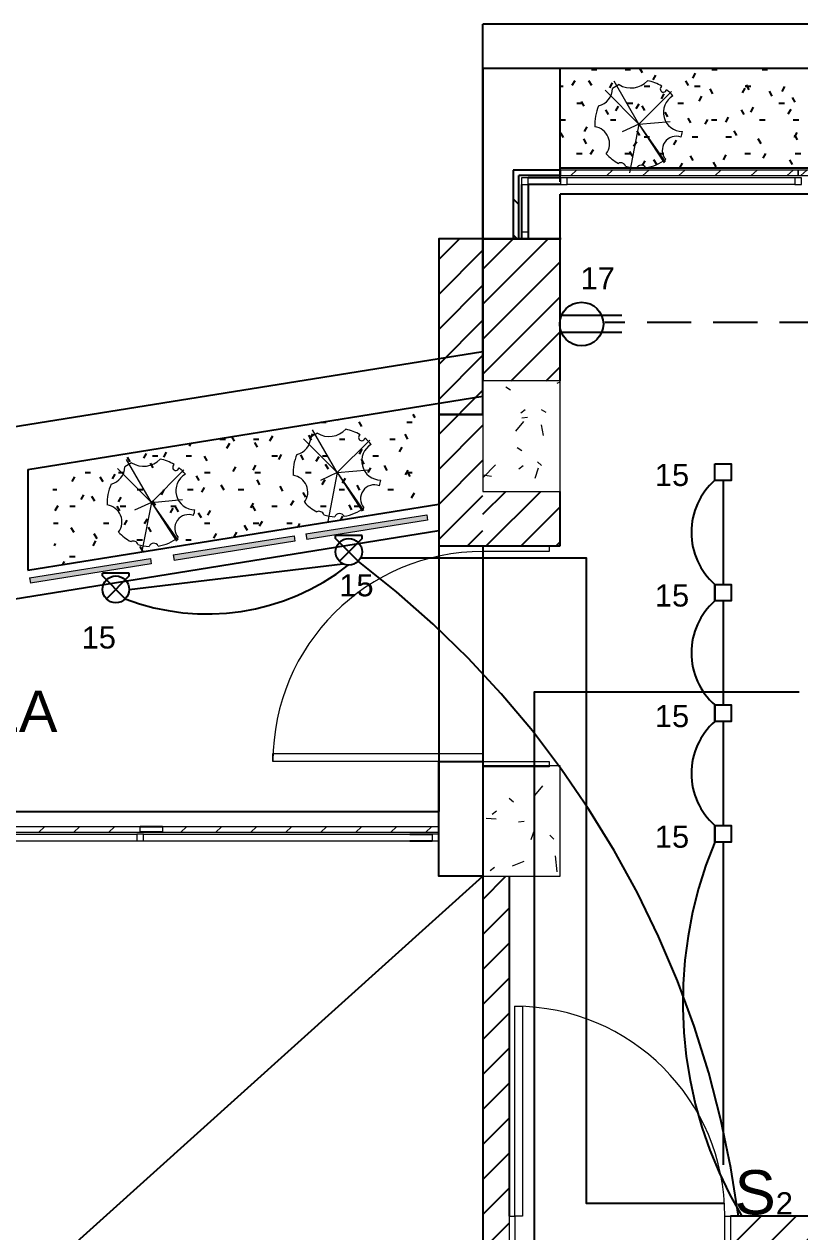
# Model space of a CAD drawing. Header units: inches. Extents: x 131 to 82119, y 71 to 16923.
# Drawn here: x 320.96 to 324.47, y 172.3 to 177.76 of the extents above; entities that cross this region are included whole.
import ezdxf
from ezdxf.enums import TextEntityAlignment as Align

# ---------------------------------------------------------------- set-up
doc = ezdxf.new("R2010")
doc.units = ezdxf.units.IN
doc.header["$MEASUREMENT"] = 0
doc.linetypes.add('HIDDEN', pattern=[9.525, 6.35, -3.175])
doc.linetypes.add('PISO', pattern=[0.3, 0.2, -0.1])
for name, color, linetype, lineweight in [('A-DOOR-____-MCUT', 31, 'Continuous', 18), ('A-DOOR-____-OTLN', 31, 'Continuous', 18), ('A-DOOR-FRAM-MCUT', 31, 'Continuous', 18), ('A-GLAZ-CURT-MCUT', 52, 'Continuous', 18), ('A-GLAZ-CURT-OTLN', 52, 'Continuous', 18), ('A-GLAZ-CWMG-MCUT', 51, 'Continuous', 18), ('A-GLAZ-CWMG-OTLN', 51, 'Continuous', 18), ('DUCTO-PARED O TECHO', 7, 'Continuous', 25), ('DUCTO-PISO', 7, 'PISO', 25), ('L-PLNT-____-OTLN', 71, 'Continuous', 18), ('RED-TELEVISIÓN', 84, 'TELEVISION', 25), ('S-COLS-____-MCUT', 52, 'Continuous', 18), ('S-COLS-____-OTLN', 52, 'Continuous', 18), ('SIMBOLOGIA', 150, 'Continuous', 25)]:
    doc.layers.add(name, color=color, linetype=linetype, lineweight=lineweight)
for name, color, linetype in [('Arquitectonico', 253, 'Continuous'), ('INTERRUPTORES', 6, 'Continuous'), ('LAMPARAS', 20, 'Continuous'), ('Retorno', 5, 'HIDDEN')]:
    doc.layers.add(name, color=color, linetype=linetype)
doc.styles.add('Arial_2', font='arial.ttf', dxfattribs={"height": 0.089295})
doc.styles.get("Standard").update_dxf_attribs({"font": 'arial.ttf'})
doc.linetypes.add('TELEVISION', pattern='A,0.32,-0.13,["TV",Standard,S=0.065,R=0,X=-0.065,Y=-0.0325],-0.13', length=0.58)
pattern_1 = [(45, (332.12192, 174.97212), (-0.079196, 0.079196), [])]

# ---------------------------------------------------------------- blocks, each defined once
blk = doc.blocks.new('System Panel - Glazed-1942166-ARQ-P2')
at = {"layer": 'A-GLAZ-CURT-OTLN'}
blk.add_hatch(color=256, dxfattribs=at).paths.add_polyline_path([(-0.2767, 0.0245), (0.2767, 0.0245), (0.2767, 0.0495), (-0.2767, 0.0495)], flags=0)
for p, q in [((-0.2767, 0.0495), (0.2767, 0.0495)), ((-0.2767, 0.0495), (-0.2767, 0.0245)), ((0.2767, 0.0245), (-0.2767, 0.0245)), ((0.2767, 0.0495), (0.2767, 0.0245))]:
    blk.add_line(p, q, dxfattribs=at)
blk = doc.blocks.new('M_Concrete-Rectangular-Column - Columna Concreto 0_35 x 0_50-1658767-ARQ-P2')
at = {"layer": 'S-COLS-____-OTLN'}
h = blk.add_hatch(dxfattribs=at)
h.set_pattern_fill('FP_4', style=0, pattern_type=2)
h.set_pattern_definition([(50, (8.915, 0.816), (0.546432, -0.047308), [0.057, -0.629]), (355, (8.915, 0.816), (-0.10543, 0.57337), [0.046, -0.503]), (100.451, (8.961, 0.812), (0.440955, 0.525708), [0.049, -0.534]), (46.184, (8.915, 0.969), (0.813123, -0.12606), [0.086, -0.943]), (96.636, (8.983, 0.958), (0.711995, 0.74225), [0.073, -0.801]), (351.184, (8.915, 0.969), (0.71223, 0.742616), [0.069, -0.754]), (21, (8.991, 0.93), (0.454985, -0.306292), [0.057, -0.629]), (326, (8.991, 0.93), (0.185766, 0.552594), [0.046, -0.503]), (71.451, (9.029, 0.905), (0.640536, 0.246016), [0.049, -0.534]), (37.5, (8.915, 0.816), (0.009206, 0.2541166), [0.025, -0.472, 0.025, -0.485, -0.505]), (37.5, (8.915, 0.816), (0.009206, 0.2541166), [-1.007, 0.025, -0.48]), (7.5, (8.915, 0.816), (0.200461, 0.300738), [0.025, -0.266, 0.025, -0.46, -0.192]), (7.5, (8.915, 0.816), (0.200461, 0.300738), [-0.776, 0.025, -0.167]), (327.5, (8.745, 0.816), (0.406483, -0.0170776), [0.025, -0.165, 0.025, -0.569, -0.789]), (327.5, (8.745, 0.816), (0.406483, -0.0170776), [-0.785, 0.025, -0.764]), (317.5, (8.669, 0.816), (0.443999, 0.076008), [0.025, -0.223, 0.025, -0.37, -0.56]), (317.5, (8.669, 0.816), (0.443999, 0.076008), [-0.642, 0.025, -0.535])])
h.paths.add_polyline_path([(0.175, -0.25), (0.175, 0.25), (-0.175, 0.25), (-0.175, -0.25)], flags=0)
at = {"layer": 'S-COLS-____-MCUT'}
for p, q in [((0.175, 0.25), (-0.175, 0.25)), ((-0.175, 0.25), (-0.175, -0.25)), ((0.175, -0.25), (0.175, 0.25)), ((-0.175, -0.25), (0.175, -0.25))]:
    blk.add_line(p, q, dxfattribs=at)
blk = doc.blocks.new('M_Concrete-Rectangular-Column - Columna Concreto 0_35 x 0_50-1669659-ARQ-P2')
at = {"layer": 'S-COLS-____-OTLN'}
h = blk.add_hatch(dxfattribs=at)
h.set_pattern_fill('FP_5', style=0, pattern_type=2)
h.set_pattern_definition([(50, (8.915, -0.925), (0.546432, -0.047308), [0.057, -0.629]), (355, (8.915, -0.925), (-0.10543, 0.57337), [0.046, -0.503]), (100.451, (8.961, -0.929), (0.440955, 0.525708), [0.049, -0.534]), (46.184, (8.915, -0.773), (0.813123, -0.12606), [0.086, -0.943]), (96.636, (8.983, -0.783), (0.711995, 0.74225), [0.073, -0.801]), (351.184, (8.915, -0.773), (0.71223, 0.742616), [0.069, -0.754]), (21, (8.991, -0.811), (0.454985, -0.306292), [0.057, -0.629]), (326, (8.991, -0.811), (0.185766, 0.552594), [0.046, -0.503]), (71.451, (9.029, -0.837), (0.640536, 0.246016), [0.049, -0.534]), (37.5, (8.915, -0.925), (0.009206, 0.2541166), [0.025, -0.472, 0.025, -0.485, -0.505]), (37.5, (8.915, -0.925), (0.009206, 0.2541166), [-1.007, 0.025, -0.48]), (7.5, (8.915, -0.925), (0.200461, 0.300738), [0.025, -0.266, 0.025, -0.46, -0.192]), (7.5, (8.915, -0.925), (0.200461, 0.300738), [-0.776, 0.025, -0.167]), (327.5, (8.745, -0.925), (0.406483, -0.0170776), [0.025, -0.165, 0.025, -0.569, -0.789]), (327.5, (8.745, -0.925), (0.406483, -0.0170776), [-0.785, 0.025, -0.764]), (317.5, (8.669, -0.925), (0.443999, 0.076008), [0.025, -0.223, 0.025, -0.37, -0.56]), (317.5, (8.669, -0.925), (0.443999, 0.076008), [-0.642, 0.025, -0.535])])
h.paths.add_polyline_path([(0.175, -0.25), (0.175, 0.25), (-0.175, 0.25), (-0.175, -0.25)], flags=0)
at = {"layer": 'S-COLS-____-MCUT'}
for p, q in [((0.175, 0.25), (-0.175, 0.25)), ((-0.175, 0.25), (-0.175, -0.25)), ((0.175, -0.25), (0.175, 0.25)), ((-0.175, -0.25), (0.175, -0.25))]:
    blk.add_line(p, q, dxfattribs=at)
blk = doc.blocks.new('Puertas Revit Lisas - 1_00 x 2_70-1759848-ARQ-P2')
at = {"layer": 'A-DOOR-____-MCUT'}
for p, q in [((0.44, -0.056825), (0.475, -0.056825)), ((0.44, -1.006825), (0.44, -0.056825)), ((0.475, -0.056825), (0.475, -1.006825)), ((0.475, -1.006825), (0.44, -1.006825))]:
    blk.add_line(p, q, dxfattribs=at)
at = {"layer": 'A-DOOR-____-OTLN'}
blk.add_arc((0.475, -0.056825), 0.95, 180, 270, dxfattribs=at)
at = {"layer": 'A-DOOR-FRAM-MCUT'}
for p, q in [((-0.5, 0.063175), (-0.475, 0.063175)), ((-0.5, -0.056825), (-0.5, 0.063175)), ((-0.475, 0.063175), (-0.475, -0.056825)), ((0.475, 0.063175), (0.5, 0.063175)), ((0.475, -0.056825), (0.475, 0.063175)), ((0.5, 0.063175), (0.5, -0.056825)), ((-0.475, -0.056825), (-0.5, -0.056825)), ((0.5, -0.056825), (0.475, -0.056825))]:
    blk.add_line(p, q, dxfattribs=at)
blk = doc.blocks.new('System Panel - Glazed-1951051-ARQ-P2')
at = {"layer": 'A-GLAZ-CURT-OTLN'}
h = blk.add_hatch(dxfattribs=at)
h.set_pattern_fill('FP_11', color=8, style=0, pattern_type=2)
h.set_pattern_definition([(225, (-10.016, -0.891), (0.079196, -0.079196), [])])
h.paths.add_polyline_path([(-0.6253, -0.0245), (-0.6253, -0.0495), (0.6253, -0.0495), (0.6253, -0.0245)], flags=0)
at = {"layer": 'A-GLAZ-CURT-MCUT'}
for p, q in [((0.6253, -0.0245), (-0.6253, -0.0245)), ((-0.6253, -0.0245), (-0.6253, -0.0495)), ((-0.6253, -0.0495), (0.6253, -0.0495)), ((0.6253, -0.0495), (0.6253, -0.0245))]:
    blk.add_line(p, q, dxfattribs=at)
blk = doc.blocks.new('System Panel - Glazed-1951052-ARQ-P2')
at = {"layer": 'A-GLAZ-CURT-OTLN'}
h = blk.add_hatch(dxfattribs=at)
h.set_pattern_fill('FP_12', color=8, style=0, pattern_type=2)
h.set_pattern_definition([(225, (-11.274, -0.891), (0.079196, -0.079196), [])])
h.paths.add_polyline_path([(-0.6328, -0.0245), (-0.6328, -0.0495), (0.6328, -0.0495), (0.6328, -0.0245), (-0.0148, -0.0245)], flags=0)
at = {"layer": 'A-GLAZ-CURT-MCUT'}
for p, q in [((0.6328, -0.0245), (-0.6328, -0.0245)), ((-0.6328, -0.0245), (-0.6328, -0.0495)), ((-0.6328, -0.0495), (0.6328, -0.0495)), ((0.6328, -0.0495), (0.6328, -0.0245))]:
    blk.add_line(p, q, dxfattribs=at)
blk = doc.blocks.new('System Panel - Glazed-1951074-ARQ-P2')
at = {"layer": 'A-GLAZ-CURT-OTLN'}
h = blk.add_hatch(dxfattribs=at)
h.set_pattern_fill('FP_14', color=8, style=0, pattern_type=2)
h.set_pattern_definition([(43.278, (8.138, -2.278), (-0.0767804, 0.08154), [])])
h.paths.add_polyline_path([(-0.5374, 0.0245), (0.5374, 0.0245), (0.5374, 0.0495), (-0.5374, 0.0495)], flags=0)
at = {"layer": 'A-GLAZ-CURT-MCUT'}
for p, q in [((0.5374, 0.0495), (-0.5374, 0.0495)), ((-0.5374, 0.0495), (-0.5374, 0.0245)), ((-0.5374, 0.0245), (0.5374, 0.0245)), ((0.5374, 0.0245), (0.5374, 0.0495))]:
    blk.add_line(p, q, dxfattribs=at)
blk = doc.blocks.new('System Panel - Glazed-1951075-ARQ-P2')
at = {"layer": 'A-GLAZ-CURT-OTLN'}
h = blk.add_hatch(dxfattribs=at)
h.set_pattern_fill('FP_15', color=8, style=0, pattern_type=2)
h.set_pattern_definition([(43.278, (7.056, -2.278), (-0.0767804, 0.08154), [])])
h.paths.add_polyline_path([(-0.5449, 0.0245), (0.5449, 0.0245), (0.5449, 0.0495), (-0.5449, 0.0495)], flags=0)
at = {"layer": 'A-GLAZ-CURT-MCUT'}
for p, q in [((0.5449, 0.0495), (-0.5449, 0.0495)), ((-0.5449, 0.0495), (-0.5449, 0.0245)), ((-0.5449, 0.0245), (0.5449, 0.0245)), ((0.5449, 0.0245), (0.5449, 0.0495))]:
    blk.add_line(p, q, dxfattribs=at)
blk = doc.blocks.new('Puertas Revit Lisas - 1_00 x 2_70-1606715-ARQ-P2')
at = {"layer": 'A-DOOR-____-MCUT'}
for p, q in [((0.44, -0.146825), (0.475, -0.146825)), ((0.44, -1.096825), (0.44, -0.146825)), ((0.475, -0.146825), (0.475, -1.096825)), ((0.475, -1.096825), (0.44, -1.096825))]:
    blk.add_line(p, q, dxfattribs=at)
at = {"layer": 'A-DOOR-____-OTLN'}
blk.add_arc((0.475, -0.146825), 0.95, 180, 270, dxfattribs=at)
at = {"layer": 'A-DOOR-FRAM-MCUT'}
for p, q in [((-0.5, 0.153175), (-0.475, 0.153175)), ((-0.5, -0.146825), (-0.5, 0.153175)), ((-0.475, 0.153175), (-0.475, -0.146825)), ((0.475, 0.153175), (0.5, 0.153175)), ((0.475, -0.146825), (0.475, 0.153175)), ((0.5, 0.153175), (0.5, -0.146825)), ((-0.475, -0.146825), (-0.5, -0.146825)), ((0.5, -0.146825), (0.475, -0.146825))]:
    blk.add_line(p, q, dxfattribs=at)
blk = doc.blocks.new('M_RPC Plant - Tropical - Agave - 0_45 Meters-752007-ARQ-P2')
at = {"layer": 'L-PLNT-____-OTLN'}
for q in [(-0.1121, 0.1907), (-0.1531, 0.1496), (0.1474, 0.1437), (0.1412, 0.0087), (-0.0755, -0.0388), (-0.0429, -0.2245), (0.1136, -0.1784), (0.1196, -0.1743)]:
    blk.add_line((0.0001, -0.0036), q, dxfattribs=at)
for centre, radius, start, end in [((0.0001, -0.0036), 0.2, 116.6696, 126.6487), ((-0.0359, 0.2628), 0.1029, 238.4657, 316.9123), ((0.0001, -0.0036), 0.2, 58.808, 78.7084), ((0.1112, 0.1551), 0.0145, 121.2967, 348.7033), ((-0.2035, 0.1601), 0.0842, 284.5761, 357.8078), ((0.1972, 0.0492), 0.0863, 119.9838, 270.0162), ((0.0001, -0.0036), 0.2, 39.648, 51.192), ((0.0001, -0.0036), 0.2, 155.7352, 183.4024), ((-0.21, -0.0919), 0.0771, 323.3668, 82.226), ((0.0001, -0.0036), 0.2, 342.7424, 350.352), ((0.1685, -0.1215), 0.0628, 68.9276, 221.0724), ((0.0001, -0.0036), 0.2, 222.1904, 242.6209), ((0.0001, -0.0036), 0.2, 279.0058, 307.2576), ((-0.0817, -0.2008), 0.0221, 17.3648, 117.5876), ((0.0001, -0.0036), 0.2, 252.3315, 266.9942), ((0.011, -0.212), 0.0231, 28.1518, 157.8482)]:
    blk.add_arc(centre, radius, start, end, dxfattribs=at)
blk = doc.blocks.new('Rectangular Mullion - 30mm Square-1951086-ARQ-P2')
at = {"layer": 'A-GLAZ-CWMG-MCUT'}
for p, q in [((-0.015, 0.015), (0.015, 0.015)), ((-0.015, -0.015), (-0.015, 0.015)), ((0.015, 0.015), (0.015, -0.015)), ((0.015, -0.015), (-0.015, -0.015))]:
    blk.add_line(p, q, dxfattribs=at)
blk = doc.blocks.new('Rectangular Mullion - 30mm Square-1951076-ARQ-P2')
at = {"layer": 'A-GLAZ-CWMG-MCUT'}
for p, q in [((0, 0.015), (-0.03, 0.015)), ((-0.03, 0.015), (-0.03, -0.015)), ((0, -0.015), (0, 0.015)), ((-0.03, -0.015), (0, -0.015))]:
    blk.add_line(p, q, dxfattribs=at)
blk = doc.blocks.new('Rectangular Mullion - 30mm Square-1951070-ARQ-P2')
at = {"layer": 'A-GLAZ-CWMG-OTLN'}
for p, q in [((-7.6814, 2.0633), (-8.7107, 2.0324)), ((-7.6805, 2.0333), (-8.7098, 2.0024))]:
    blk.add_line(p, q, dxfattribs=at)
blk = doc.blocks.new('Rectangular Mullion - 30mm Square-1951071-ARQ-P2')
at = {"layer": 'A-GLAZ-CWMG-OTLN'}
h = blk.add_hatch(dxfattribs=at)
h.set_pattern_fill('FP_26', color=8, style=0, pattern_type=2)
h.set_pattern_definition([(316.722, (7.601, 2.278), (0.0767804, 0.08154), [])])
h.paths.add_polyline_path([(-0.015, 0.015), (0.015, 0.015), (0.015, -0.015), (-0.015, -0.015)], flags=0)
at = {"layer": 'A-GLAZ-CWMG-MCUT'}
for p, q in [((-0.015, 0.015), (0.015, 0.015)), ((-0.015, -0.015), (-0.015, 0.015)), ((0.015, 0.015), (0.015, -0.015)), ((0.015, -0.015), (-0.015, -0.015))]:
    blk.add_line(p, q, dxfattribs=at)
blk = doc.blocks.new('Rectangular Mullion - 30mm Square-1951091-ARQ-P2')
at = {"layer": 'A-GLAZ-CWMG-MCUT'}
for p, q in [((0, 0.015), (-0.03, 0.015)), ((-0.03, 0.015), (-0.03, -0.015)), ((0, -0.015), (0, 0.015)), ((-0.03, -0.015), (0, -0.015))]:
    blk.add_line(p, q, dxfattribs=at)
blk = doc.blocks.new('Rectangular Mullion - 30mm Square-1951088-ARQ-P2')
at = {"layer": 'A-GLAZ-CWMG-OTLN'}
for p, q in [((-10.6258, -0.8761), (-9.4202, -0.8761)), ((-10.6258, -0.9061), (-9.4202, -0.9061))]:
    blk.add_line(p, q, dxfattribs=at)
blk = doc.blocks.new('Rectangular Mullion - 30mm Square-1951089-ARQ-P2')
at = {"layer": 'A-GLAZ-CWMG-OTLN'}
for p, q in [((-11.8913, -0.8761), (-10.6558, -0.8761)), ((-11.8913, -0.9061), (-10.6558, -0.9061))]:
    blk.add_line(p, q, dxfattribs=at)
blk = doc.blocks.new('LUZAP')
at = {"layer": 'SIMBOLOGIA'}
for p, q in [((-0.09, 0.02), (0.0636, 0.1736)), ((-0.0636, 0.1736), (0.09, 0.02)), ((-0.09, 0.02), (-0.09, 0)), ((-0.09, 0), (0.09, 0)), ((0.09, 0.02), (0.09, 0))]:
    blk.add_line(p, q, dxfattribs=at)
blk.add_circle((0, 0.11), 0.09, dxfattribs=at)
blk = doc.blocks.new('TOMA')
at = {"layer": 'SIMBOLOGIA'}
for p, q in [((-0.0301, 0.2165), (-0.0301, 0.0062)), ((0.0294, 0.2165), (0.0294, 0.1463)), ((0.0294, 0.1463), (0.0294, 0.0059))]:
    blk.add_line(p, q, dxfattribs=at)
blk.add_circle((0, 0.0761), 0.0761, dxfattribs=at)

msp = doc.modelspace()

# ---------------------------------------------------------------- hatches: boundary and pattern name
at = {"layer": 'Arquitectonico'}
h = msp.add_hatch(dxfattribs=at)
h.set_pattern_fill('FP_23', color=256, angle=360, style=0, pattern_type=2)
h.set_pattern_definition([(360, (332.121925, 174.972116), (0.305, 0.076), [0.025, -0.203, 0.025, -0.203, -1.219]), (360, (332.121925, 174.972116), (0.305, 0.076), [-0.457, 0.025, -0.432, 0.025, -0.203, -0.533]), (360, (332.121925, 174.972116), (0.305, 0.076), [-1.143, 0.025, -0.127, 0.025, -0.356]), (120, (332.235925, 175.010116), (-0.2183179, 0.22613775), [0.025, -0.203, 0.025, -0.203, -1.219]), (120, (332.235925, 175.010116), (-0.2183179, 0.22613775), [-0.457, 0.025, -0.432, 0.025, -0.203, -0.533]), (120, (332.235925, 175.010116), (-0.2183179, 0.22613775), [-1.143, 0.025, -0.127, 0.025, -0.356]), (240, (332.273925, 175.162116), (-0.0866821, -0.30213775), [0.025, -0.203, 0.025, -0.203, -1.219]), (240, (332.273925, 175.162116), (-0.0866821, -0.30213775), [-0.457, 0.025, -0.432, 0.025, -0.203, -0.533]), (240, (332.273925, 175.162116), (-0.0866821, -0.30213775), [-1.143, 0.025, -0.127, 0.025, -0.356])])
h.paths.add_polyline_path([(323.3817, 177.1116), (327.2482, 177.1115), (327.2482, 177.5616), (323.3817, 177.5616), (323.3817, 177.0704)])
h = msp.add_hatch(dxfattribs=at)
h.set_pattern_fill('FP_14', color=256, angle=270, style=0, pattern_type=2)
h.set_pattern_definition([(313.278, (320.86681, 168.96089), (0.08154, 0.0767804), [])])
h.paths.add_polyline_path([(323.1693, 177.0381), (323.1693, 176.7903), (323.1943, 176.7903), (323.1943, 177.0381)])
h = msp.add_hatch(dxfattribs=at)
h.set_pattern_fill('FP_1', color=256, angle=360, style=0, pattern_type=2)
h.set_pattern_definition([(45, (332.12192, 174.42445), (-0.079196, 0.079196), [])])
h.paths.add_polyline_path([(323.0317, 173.6534), (323.0317, 173.8583), (323.0317, 173.8583), (323.0317, 173.6534)])
h.paths.add_polyline_path([(323.0317, 175.401), (323.0317, 176.7903), (322.8317, 176.7903), (322.8317, 175.401)])
h = msp.add_hatch(dxfattribs=at)
h.set_pattern_fill('FP_1', color=256, angle=360, style=0, pattern_type=2)
h.set_pattern_definition(pattern_1)
h.paths.add_polyline_path([(323.3817, 176.1475), (323.3817, 176.7903), (323.0317, 176.7903), (323.0317, 176.1475)])
h = msp.add_hatch(dxfattribs=at)
h.set_pattern_fill('FP_22', color=256, angle=360, style=0, pattern_type=2)
h.set_pattern_definition([(360, (332.121925, 174.972116), (0.305, 0.076), [0.025, -0.203, 0.025, -0.203, -1.219]), (360, (332.121925, 174.972116), (0.305, 0.076), [-0.457, 0.025, -0.432, 0.025, -0.203, -0.533]), (360, (332.121925, 174.972116), (0.305, 0.076), [-1.143, 0.025, -0.127, 0.025, -0.356]), (120, (332.235925, 175.010116), (-0.21831793, 0.22613775), [0.025, -0.203, 0.025, -0.203, -1.219]), (120, (332.235925, 175.010116), (-0.21831793, 0.22613775), [-0.457, 0.025, -0.432, 0.025, -0.203, -0.533]), (120, (332.235925, 175.010116), (-0.21831793, 0.22613775), [-1.143, 0.025, -0.127, 0.025, -0.356]), (240, (332.273925, 175.163116), (-0.08668207, -0.30213775), [0.025, -0.203, 0.025, -0.203, -1.219]), (240, (332.273925, 175.163116), (-0.08668207, -0.30213775), [-0.457, 0.025, -0.432, 0.025, -0.203, -0.533]), (240, (332.273925, 175.163116), (-0.08668207, -0.30213775), [-1.143, 0.025, -0.127, 0.025, -0.356])])
h.paths.add_polyline_path([(321.0917, 175.3104), (322.7317, 175.5743), (322.7238, 176.0289), (321.0838, 175.765), (321.0917, 175.3602)])
h = msp.add_hatch(dxfattribs=at)
h.set_pattern_fill('FP_1', color=256, angle=360, style=0, pattern_type=2)
h.set_pattern_definition(pattern_1)
h.paths.add_polyline_path([(323.3817, 175.401), (323.3817, 175.6475), (323.0317, 175.6475), (323.0317, 175.401)], flags=0)
h = msp.add_hatch(dxfattribs=at)
h.set_pattern_fill('FP_1', color=256, angle=360, style=0, pattern_type=2)
h.set_pattern_definition(pattern_1)
h.paths.add_polyline_path([(323.0317, 172.3679), (323.1517, 172.3679), (323.1517, 173.9059), (323.0317, 173.9059), (323.0317, 172.9918)], flags=0)
h = msp.add_hatch(dxfattribs=at)
h.set_pattern_fill('FP_1', color=256, angle=360, style=0, pattern_type=2)
h.set_pattern_definition(pattern_1)
h.paths.add_polyline_path([(325.9482, 172.2479), (325.9482, 172.3679), (324.1517, 172.3679), (324.1517, 172.2479), (324.9517, 172.2479)], flags=0)
h.paths.add_polyline_path([(323.1517, 172.2479), (323.1517, 172.3679), (323.0317, 172.3679), (323.0317, 172.2479)], flags=0)

# ---------------------------------------------------------------- linework, layer by layer
for p, q in [((328.9982, 177.7616), (323.0317, 177.7616)), ((323.0317, 176.1475), (323.0317, 177.7616)), ((328.7982, 177.5616), (323.0317, 177.5616)), ((323.0317, 177.5616), (323.0317, 177.4332)), ((323.3817, 177.0486), (323.3817, 177.5616)), ((323.0317, 177.4332), (323.0317, 176.1475)), ((323.1693, 177.1011), (323.1693, 176.7903)), ((323.3835, 177.1011), (323.1693, 177.1011)), ((323.3817, 177.1116), (328.9982, 177.1116)), ((323.1943, 176.7903), (323.1943, 177.0761)), ((323.3835, 177.0761), (323.1943, 177.0761)), ((323.3835, 177.0666), (323.2367, 177.0666)), ((323.2067, 177.0366), (323.2067, 176.7903)), ((323.2367, 177.0366), (323.2367, 176.7903)), ((323.3835, 177.0366), (323.2367, 177.0366)), ((328.8006, 176.9916), (323.3817, 176.9916)), ((323.3817, 176.1475), (323.3817, 176.9916)), ((323.3853, 176.7903), (323.0317, 176.7903)), ((323.0317, 176.7903), (323.3817, 176.7903)), ((323.0317, 176.1475), (323.0317, 176.6571)), ((320.8596, 175.9314), (323.0317, 176.281)), ((320.9717, 175.7469), (323.0317, 176.0784)), ((323.0317, 175.9959), (322.8317, 175.9959)), ((322.8317, 175.9959), (322.8317, 175.401)), ((320.9717, 175.7469), (320.9717, 175.2911)), ((323.3817, 175.401), (323.3817, 175.6475)), ((320.9717, 175.2911), (322.8317, 175.5904)), ((322.8317, 175.4689), (320.8596, 175.1515)), ((322.8317, 175.401), (323.3817, 175.401)), ((322.8317, 175.401), (322.8317, 174.1994)), ((323.0317, 175.401), (323.0317, 174.1994)), ((318.9651, 174.1994), (322.8317, 174.1994)), ((321.5811, 174.1305), (321.4811, 174.1305)), ((321.5811, 174.1055), (321.4811, 174.1055)), ((322.7017, 174.096), (322.8017, 174.096)), ((322.7017, 174.066), (322.8017, 174.066)), ((318.9686, 170.2503), (323.0317, 173.9059)), ((323.0317, 173.9059), (323.0317, 172.2479)), ((323.1517, 172.3679), (323.1517, 173.9059)), ((326.0682, 172.3679), (324.1517, 172.3679))]:
    msp.add_line(p, q, dxfattribs=at)
for points in [[(322.8317, 175.9959), (323.0317, 175.9959), (323.0317, 176.7903), (322.8317, 176.7903)], [(323.0317, 173.9059), (322.8317, 173.9059), (322.8317, 174.426), (323.0317, 174.426)]]:
    msp.add_lwpolyline(points, close=True, dxfattribs=at)
at = {"layer": 'DUCTO-PARED O TECHO'}
for p, q in [((324.1186, 175.1519), (324.1186, 174.6813)), ((324.1186, 174.6063), (324.1186, 174.1357))]:
    msp.add_line(p, q, dxfattribs=at)
for points in [[(324.1186, 175.6974), (324.1186, 175.2269)], [(322.4787, 175.3466), (323.4987, 175.3466), (323.4987, 172.4274), (324.1248, 172.4274)], [(321.431, 175.2043), (322.3973, 175.3201)], [(324.1186, 174.0607), (324.1186, 172.6)]]:
    msp.add_lwpolyline(points, dxfattribs=at)
at = {"layer": 'DUCTO-PISO'}
msp.add_lwpolyline([(324.5746, 175.1377), (324.5746, 176.412), (323.5829, 176.412)], dxfattribs=at)
at = {"layer": 'LAMPARAS'}
for p, q in [((324.0812, 175.2269), (324.0812, 175.1519)), ((324.0812, 174.6813), (324.0812, 174.6063)), ((324.0812, 174.1357), (324.0812, 174.0607))]:
    msp.add_line(p, q, dxfattribs=at)
for points in [[(324.0812, 175.7724), (324.156, 175.7724), (324.156, 175.6974), (324.0812, 175.6974)], [(324.0812, 175.2269), (324.156, 175.2269), (324.156, 175.1519), (324.0812, 175.1519)], [(324.0812, 174.6813), (324.156, 174.6813), (324.156, 174.6063), (324.0812, 174.6063)], [(324.0812, 174.1357), (324.156, 174.1357), (324.156, 174.0607), (324.0812, 174.0607)]]:
    msp.add_lwpolyline(points, close=True, dxfattribs=at)
at = {"layer": 'RED-TELEVISIÓN'}
msp.add_lwpolyline([(318.8375, 172.2351), (318.8986, 172.2351), (318.8986, 170.0314), (323.2657, 170.0314), (323.2657, 174.74), (324.4625, 174.74)], dxfattribs=at)
at = {"layer": 'Retorno'}
for centre, radius, start, end in [((324.2902, 175.4623), 0.3149, 131.5976, 228.4028), ((321.7836, 176.1263), 1.0334, 249.0023, 308.1428), ((319.7953, 171.799), 4.4292, 7.3794, 52.8902), ((324.2902, 174.9168), 0.3149, 131.5976, 228.4028), ((324.2902, 174.3712), 0.3149, 131.5976, 228.4028), ((325.8242, 173.3355), 1.8879, 157.409, 210.8321)]:
    msp.add_arc(centre, radius, start, end, dxfattribs=at)

# ---------------------------------------------------------------- block references
at = {"layer": 'Arquitectonico'}
for name, p in [('M_RPC Plant - Tropical - Agave - 0_45 Meters-752007-ARQ-P2', (323.7378, 177.313)), ('System Panel - Glazed-1951074-ARQ-P2', (323.9209, 177.0516)), ('System Panel - Glazed-1951075-ARQ-P2', (325.0032, 177.0516)), ('M_Concrete-Rectangular-Column - Columna Concreto 0_35 x 0_50-1669659-ARQ-P2', (323.2067, 175.8975)), ('M_RPC Plant - Tropical - Agave - 0_45 Meters-752007-ARQ-P2', (322.3723, 175.7361)), ('M_RPC Plant - Tropical - Agave - 0_45 Meters-752007-ARQ-P2', (321.5312, 175.6015)), ('M_Concrete-Rectangular-Column - Columna Concreto 0_35 x 0_50-1658767-ARQ-P2', (323.2067, 174.1559)), ('Rectangular Mullion - 30mm Square-1951089-ARQ-P2', (332.1219, 174.9721)), ('Rectangular Mullion - 30mm Square-1951088-ARQ-P2', (332.1219, 174.9721)), ('Rectangular Mullion - 30mm Square-1951091-ARQ-P2', (322.8317, 174.081))]:
    msp.add_blockref(name, p, dxfattribs=at)
for name, p, rotation in [('Rectangular Mullion - 30mm Square-1951070-ARQ-P2', (332.0592, 174.7733), 358.2775912640881), ('Rectangular Mullion - 30mm Square-1951076-ARQ-P2', (323.2067, 177.0516), 180), ('Rectangular Mullion - 30mm Square-1951076-ARQ-P2', (323.3835, 177.0516), 180), ('Rectangular Mullion - 30mm Square-1951076-ARQ-P2', (323.2217, 176.7903), 270), ('System Panel - Glazed-1942166-ARQ-P2', (322.5122, 175.4497), 8.999999999999961), ('System Panel - Glazed-1942166-ARQ-P2', (321.9117, 175.3546), 8.999999999999961), ('Puertas Revit Lisas - 1_00 x 2_70-1606715-ARQ-P2', (323.1785, 174.901), 270.0000000000003), ('System Panel - Glazed-1942166-ARQ-P2', (321.2616, 175.2516), 8.999999999999961), ('System Panel - Glazed-1951052-ARQ-P2', (320.8484, 174.081), 180), ('System Panel - Glazed-1951051-ARQ-P2', (322.2064, 174.081), 180), ('Puertas Revit Lisas - 1_00 x 2_70-1759848-ARQ-P2', (323.6517, 172.3111), 180)]:
    msp.add_blockref(name, p, dxfattribs=dict(at, rotation=rotation))
at = {"layer": 'Arquitectonico', "extrusion": (0, 0, -1), "rotation": 180}
msp.add_blockref('Rectangular Mullion - 30mm Square-1951071-ARQ-P2', (-324.4583, 177.0516), dxfattribs=at)
at = {"layer": 'Arquitectonico', "extrusion": (0, 0, -1)}
msp.add_blockref('Rectangular Mullion - 30mm Square-1951086-ARQ-P2', (-321.4811, 174.081), dxfattribs=at)
at = {"layer": 'SIMBOLOGIA'}
for name, p, xscale, yscale, zscale, rotation in [('TOMA', (323.3794, 176.4046), 1.29829461337991, 1.29829461337991, 1.29829461337991, 270), ('LUZAP', (322.4248, 175.4479), 0.671875174437127, 0.671875174437127, 0.671875174437127, 180), ('LUZAP', (321.3706, 175.2782), 0.671875174437127, 0.671875174437127, 0.671875174437127, 180)]:
    msp.add_blockref(name, p, dxfattribs=dict(at, xscale=xscale, yscale=yscale, zscale=zscale, rotation=rotation))

# ---------------------------------------------------------------- texts
for s, p in [('17', (323.5513, 176.5619)), ('15', (323.8876, 175.6721)), ('15', (322.4593, 175.1728)), ('15', (323.8876, 175.1266)), ('15', (321.2933, 174.9366)), ('15', (323.8876, 174.581)), ('15', (323.8876, 174.0354))]:
    msp.add_text(s, height=0.1).set_placement(p, align=Align.CENTER)
at = {"layer": 'Arquitectonico', "insert": (319.8841, 174.7463), "char_height": 0.1875, "width": 1.479113, "attachment_point": 1, "style": 'Arial_2'}
msp.add_mtext('TERRAZA', dxfattribs=at)
at = {"layer": 'INTERRUPTORES', "insert": (324.1709, 172.5765), "char_height": 0.2, "attachment_point": 1}
msp.add_mtext_dynamic_manual_height_columns('\\pt0.0082306;S{\\H0.5x;2}', width=0.353086, gutter_width=12.5, heights=[0], dxfattribs=at)

doc.saveas('drawing.dxf')
